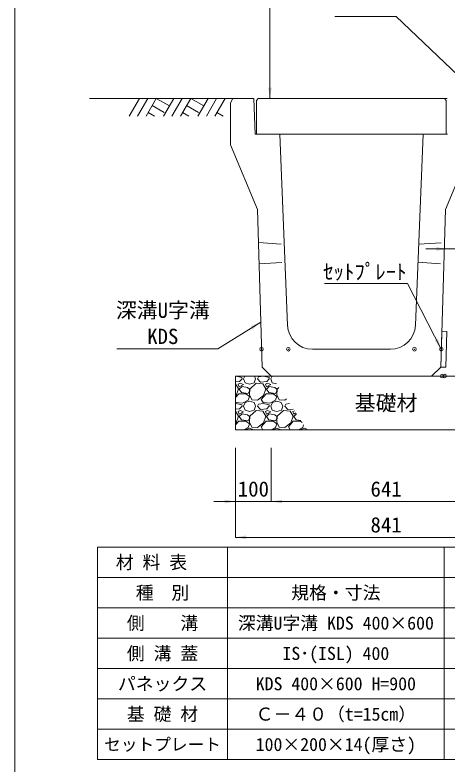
# Model space of a CAD drawing. Units: millimetres at full size. Extents: x 172874 to 217143, y 854931 to 903297.
# Drawn here: x 188474 to 189681, y 869946 to 872039 of the extents above; entities that cross this region are included whole.
import ezdxf
from ezdxf.enums import TextEntityAlignment as Align

# ---------------------------------------------------------------- set-up
doc = ezdxf.new("R2010")
doc.units = ezdxf.units.MM
doc.header["$LTSCALE"] = 20
doc.header["$PDMODE"] = 32
doc.header["$PDSIZE"] = 10
doc.linetypes.add('USER2', pattern=[4.7625, 3.175, -1.5875])
for name, color, linetype, lineweight in [('0_2', 7, 'Continuous', 20), ('Defpoints_3', 8, 'Continuous', 0), ('セットプレート', 3, 'Continuous', 13), ('図枠', 5, 'Continuous', 13), ('基礎材', 7, 'Continuous', 15), ('寸法・材料表', 7, 'Continuous', 13), ('寸法線', 7, 'Continuous', 13), ('引出線', 4, 'Continuous', 13), ('本体', 2, 'Continuous', 13), ('補助線', 8, 'Continuous', 13), ('ﾊｯﾁﾝｸﾞ', 7, 'Continuous', 5)]:
    doc.layers.add(name, color=color, linetype=linetype, lineweight=lineweight)
doc.styles.add('ＭＳ ゴシック', font='')
doc.styles.get('ＭＳ ゴシック').set_extended_font_data('MS Gothic')

# ---------------------------------------------------------------- blocks, each defined once
blk = doc.blocks.new('filled_arrow')
at = {"color": 0, "linetype": 'Continuous', "lineweight": -2}
blk.add_solid([(7.5, 1.25), (0, 0), (7.5, -1.25)], dxfattribs=at)

msp = doc.modelspace()

# ---------------------------------------------------------------- linework, layer by layer
at = {"layer": '0_2'}
msp.add_line((189082.21, 871806.42), (188682.21, 871806.42), dxfattribs=at)
at = {"layer": 'Defpoints_3'}
for p, q in [((188704.76, 870554.4), (190643.66, 870554.4)), ((188704.76, 870554.4), (188704.76, 870469.22)), ((189067.76, 870554.4), (189067.76, 870469.22)), ((189672.76, 870554.4), (189672.76, 870469.22))]:
    msp.add_line(p, q, dxfattribs=at)
at = {"layer": 'セットプレート'}
msp.add_lwpolyline([(189663.24, 871056.41), (189677.23, 871056), (189680.18, 871155.95), (189666.19, 871156.37)], close=True, dxfattribs=at)
at = {"layer": '図枠'}
msp.add_line((188474.21, 874031.02), (188474.21, 854931.02), dxfattribs=at)
at = {"layer": '基礎材'}
for p, q in [((189089.92, 871031.42), (189931.21, 871031.42)), ((189089.92, 871031.42), (189089.92, 870881.42)), ((189089.92, 870881.42), (189931.21, 870881.42))]:
    msp.add_line(p, q, dxfattribs=at)
at = {"layer": '寸法・材料表'}
for p, q in [((188704.76, 870469.22), (190643.66, 870469.22)), ((188704.76, 870469.22), (188704.76, 869961.02)), ((189067.76, 870469.22), (189067.76, 869961.02)), ((189672.76, 870469.22), (189672.76, 869961.02)), ((188704.76, 870384.52), (190643.66, 870384.52)), ((188704.76, 870299.82), (190643.66, 870299.82)), ((188704.76, 870215.12), (190643.66, 870215.12)), ((188704.76, 870130.42), (190643.66, 870130.42)), ((188704.76, 870045.72), (190643.66, 870045.72)), ((188704.76, 869961.02), (190643.66, 869961.02))]:
    msp.add_line(p, q, dxfattribs=at)
at = {"layer": '寸法線'}
for p, q in [((189186.21, 871806.42), (189186.21, 872706.42)), ((189681.21, 871806.42), (189186.21, 871806.42)), ((189811.21, 871386.42), (189621.21, 871386.42)), ((189089.92, 870831.42), (189089.92, 870681.42)), ((189089.92, 870831.42), (189089.92, 870581.42)), ((189189.92, 870831.42), (189189.92, 870681.42)), ((189189.92, 870831.42), (189189.92, 870681.42)), ((189029.92, 870681.42), (189249.92, 870681.42)), ((189189.92, 870681.42), (189831.21, 870681.42)), ((189931.21, 870581.42), (189089.92, 870581.42))]:
    msp.add_line(p, q, dxfattribs=at)
at = {"layer": '引出線'}
for points in [[(189731.21, 871851.42), (189538.75, 872034.87), (189367.01, 872034.87)], [(189664.71, 871106.39), (189570.02, 871289.87), (189338.66, 871289.87)], [(189160.48, 871182.24), (189040.27, 871107.95), (188758.74, 871107.95)]]:
    msp.add_lwpolyline(points, dxfattribs=at)
at = {"layer": '本体'}
for p, q in [((189082.21, 871806.42), (189076.21, 871794.42)), ((189082.21, 871806.42), (189141.21, 871806.42)), ((189141.21, 871806.42), (189145.21, 871706.42)), ((189076.21, 871794.42), (189076.21, 871676.42)), ((189145.21, 871706.42), (189213.71, 871706.42)), ((189213.71, 871706.42), (189235.02, 871173.62)), ((189613.71, 871706.42), (189592.4, 871173.62)), ((189613.71, 871706.42), (189682.21, 871706.42)), ((189076.21, 871676.42), (189151.21, 871496.42)), ((189751.21, 871676.42), (189676.21, 871496.42)), ((189151.21, 871496.42), (189164.19, 871056.41)), ((189676.21, 871496.42), (189663.24, 871056.41)), ((189304.97, 871106.42), (189522.46, 871106.42)), ((189164.19, 871056.41), (189189.92, 871031.42)), ((189637.5, 871031.42), (189663.24, 871056.41)), ((189189.92, 871031.42), (189637.5, 871031.42))]:
    msp.add_line(p, q, dxfattribs=at)
at = {"layer": '本体', "linetype": 'USER2'}
for p, q in [((189153.93, 871404.42), (189225.99, 871399.42)), ((189601.43, 871399.42), (189673.5, 871404.42)), ((189155.69, 871344.42), (189227.99, 871349.42)), ((189599.43, 871349.42), (189671.73, 871344.42))]:
    msp.add_line(p, q, dxfattribs=at)
at = {"layer": '本体', "lineweight": 20}
msp.add_lwpolyline([(189148.71, 871800.42), (189153.71, 871806.42), (189673.71, 871806.42), (189678.71, 871800.42), (189678.71, 871706.42), (189148.71, 871706.42)], close=True, dxfattribs=at)
at = {"layer": '本体'}
for centre, start, end in [((189304.97, 871176.42), 182.29061, 270), ((189522.46, 871176.42), 270, 357.70939)]:
    msp.add_arc(centre, 70, start, end, dxfattribs=at)
at = {"layer": '補助線'}
for p in [(189162.71, 871106.42), (189237.71, 871106.42), (189589.71, 871106.42), (189664.71, 871106.42), (189667.21, 871031.42), (189674.21, 871031.42), (189674.21, 871031.42)]:
    msp.add_point(p, dxfattribs=at)
at = {"layer": 'ﾊｯﾁﾝｸﾞ', "lineweight": 9}
for p, q in [((188821.65, 871806.42), (188793, 871756.8)), ((188845.27, 871806.42), (188816.63, 871756.8)), ((188868.9, 871806.42), (188840.25, 871756.8)), ((188868.9, 871806.42), (188905.47, 871785.31)), ((188917.65, 871806.42), (188889.01, 871756.8)), ((188941.28, 871806.42), (188912.62, 871756.8)), ((188964.9, 871806.42), (188936.25, 871756.8)), ((188964.9, 871806.42), (189001.46, 871785.31)), ((189013.65, 871806.42), (188985, 871756.8)), ((189037.27, 871806.42), (189008.63, 871756.8)), ((189060.9, 871806.42), (189032.25, 871756.8)), ((188857.48, 871786.64), (188890.89, 871767.35)), ((188953.47, 871786.64), (188986.89, 871767.35)), ((188846.05, 871766.85), (188863.47, 871756.8)), ((188942.05, 871766.85), (188959.47, 871756.8)), ((189038.05, 871766.85), (189055.46, 871756.8))]:
    msp.add_line(p, q, dxfattribs=at)
at = {"layer": 'ﾊｯﾁﾝｸﾞ'}
for p, q in [((189092.23, 871031.19), (189089.92, 871030.95)), ((189107.47, 871027.38), (189092.23, 871031.19)), ((189108.23, 871023.57), (189107.47, 871027.38)), ((189112.8, 871023.57), (189116.16, 871031.42)), ((189142.71, 871031.42), (189146.33, 871023.57)), ((189151.66, 871023.57), (189153.95, 871029.67)), ((189168.43, 871031.19), (189153.95, 871029.67)), ((189183.67, 871027.38), (189168.43, 871031.19)), ((189184.43, 871023.57), (189183.67, 871027.38)), ((189189, 871023.57), (189191.41, 871029.19)), ((189101.37, 871015.95), (189089.92, 871014.96)), ((189089.94, 871009.86), (189089.92, 871009.86)), ((189098.32, 870996.14), (189089.94, 871009.86)), ((189102.89, 871011.38), (189097.56, 871009.09)), ((189097.56, 871009.09), (189100.61, 871001.47)), ((189100.61, 871001.47), (189112.04, 871008.33)), ((189108.23, 871023.57), (189101.37, 871015.95)), ((189112.04, 871008.33), (189102.89, 871011.38)), ((189112.04, 871023.57), (189116.61, 871012.9)), ((189116.61, 871012.9), (189129.56, 871009.09)), ((189129.56, 871009.09), (189142.52, 871012.9)), ((189147.85, 871011.38), (189130.33, 870995.38)), ((189142.52, 871012.9), (189146.33, 871023.57)), ((189166.14, 871009.86), (189147.85, 871011.38)), ((189160.04, 871014.43), (189151.66, 871023.57)), ((189177.57, 871015.95), (189160.04, 871014.43)), ((189174.52, 870996.14), (189166.14, 871009.86)), ((189179.09, 871011.38), (189173.76, 871009.09)), ((189173.76, 871009.09), (189176.81, 871001.47)), ((189176.81, 871001.47), (189188.24, 871008.33)), ((189184.43, 871023.57), (189177.57, 871015.95)), ((189188.24, 871008.33), (189179.09, 871011.38)), ((189188.24, 871023.57), (189192.81, 871012.9)), ((189192.81, 871012.9), (189204.58, 871009.44)), ((189092.23, 870977.09), (189098.32, 870996.14)), ((189108.23, 871002.24), (189100.61, 870994.62)), ((189100.61, 870994.62), (189106.7, 870985.47)), ((189106.7, 870985.47), (189125.75, 870983.19)), ((189123.47, 870999.95), (189108.23, 871002.24)), ((189129.56, 870994.62), (189123.47, 870999.95)), ((189125.75, 870983.19), (189129.56, 870990.04)), ((189130.33, 870995.38), (189129.56, 870979.38)), ((189129.56, 870990.04), (189129.56, 870994.62)), ((189168.43, 870977.09), (189174.52, 870996.14)), ((189184.43, 871002.24), (189176.81, 870994.62)), ((189176.81, 870994.62), (189182.9, 870985.47)), ((189182.9, 870985.47), (189201.95, 870983.19)), ((189199.67, 870999.95), (189184.43, 871002.24)), ((189205.76, 870994.62), (189199.67, 870999.95)), ((189201.95, 870983.19), (189205.76, 870990.04)), ((189206.53, 870995.38), (189205.76, 870979.38)), ((189205.76, 870990.04), (189205.76, 870994.62)), ((189211.14, 870999.59), (189206.53, 870995.38)), ((189089.92, 870971.48), (189099.08, 870981.66)), ((189089.92, 870975.31), (189092.23, 870977.09)), ((189099.08, 870981.66), (189118.9, 870981.66)), ((189118.9, 870981.66), (189128.8, 870974.8)), ((189128.8, 870974.8), (189125.75, 870964.14)), ((189129.56, 870979.38), (189135.66, 870964.9)), ((189135.66, 870964.9), (189151.66, 870964.14)), ((189151.66, 870964.14), (189168.43, 870977.09)), ((189161.57, 870966.42), (189175.28, 870981.66)), ((189166.9, 870957.28), (189161.57, 870966.42)), ((189175.28, 870981.66), (189195.1, 870981.66)), ((189195.1, 870981.66), (189205, 870974.8)), ((189205, 870974.8), (189201.95, 870964.14)), ((189205.76, 870979.38), (189211.86, 870964.9)), ((189211.86, 870964.9), (189227.86, 870964.14)), ((189227.86, 870964.14), (189232.43, 870967.66)), ((189090.7, 870957.28), (189089.92, 870958.61)), ((189092.23, 870954.99), (189089.92, 870954.75)), ((189109.75, 870955.75), (189090.7, 870957.28)), ((189107.47, 870951.18), (189092.23, 870954.99)), ((189108.23, 870947.37), (189101.37, 870939.75)), ((189108.23, 870947.37), (189107.47, 870951.18)), ((189125.75, 870964.14), (189109.75, 870955.75)), ((189112.04, 870947.37), (189116.61, 870936.7)), ((189112.8, 870947.37), (189117.37, 870958.04)), ((189117.37, 870958.04), (189129.56, 870961.85)), ((189129.56, 870961.85), (189141.76, 870957.28)), ((189141.76, 870957.28), (189146.33, 870947.37)), ((189142.52, 870936.7), (189146.33, 870947.37)), ((189151.66, 870947.37), (189153.95, 870953.47)), ((189160.04, 870938.23), (189151.66, 870947.37)), ((189168.43, 870954.99), (189153.95, 870953.47)), ((189185.95, 870955.75), (189166.9, 870957.28)), ((189183.67, 870951.18), (189168.43, 870954.99)), ((189184.43, 870947.37), (189177.57, 870939.75)), ((189184.43, 870947.37), (189183.67, 870951.18)), ((189201.95, 870964.14), (189185.95, 870955.75)), ((189188.24, 870947.37), (189192.81, 870936.7)), ((189189, 870947.37), (189193.57, 870958.04)), ((189193.57, 870958.04), (189205.76, 870961.85)), ((189205.76, 870961.85), (189217.96, 870957.28)), ((189217.96, 870957.28), (189222.53, 870947.37)), ((189218.72, 870936.7), (189222.53, 870947.37)), ((189227.86, 870947.37), (189230.15, 870953.47)), ((189236.24, 870938.23), (189227.86, 870947.37)), ((189241.12, 870954.62), (189230.15, 870953.47)), ((189101.37, 870939.75), (189089.92, 870938.76)), ((189089.94, 870933.66), (189089.92, 870933.66)), ((189098.32, 870919.94), (189089.94, 870933.66)), ((189102.89, 870935.18), (189097.56, 870932.89)), ((189097.56, 870932.89), (189100.61, 870925.27)), ((189100.61, 870925.27), (189112.04, 870932.13)), ((189108.23, 870926.04), (189100.61, 870918.42)), ((189112.04, 870932.13), (189102.89, 870935.18)), ((189123.47, 870923.75), (189108.23, 870926.04)), ((189116.61, 870936.7), (189129.56, 870932.89)), ((189129.56, 870918.42), (189123.47, 870923.75)), ((189129.56, 870932.89), (189142.52, 870936.7)), ((189147.85, 870935.18), (189130.33, 870919.18)), ((189166.14, 870933.66), (189147.85, 870935.18)), ((189177.57, 870939.75), (189160.04, 870938.23)), ((189174.52, 870919.94), (189166.14, 870933.66)), ((189179.09, 870935.18), (189173.76, 870932.89)), ((189173.76, 870932.89), (189176.81, 870925.27)), ((189176.81, 870925.27), (189188.24, 870932.13)), ((189184.43, 870926.04), (189176.81, 870918.42)), ((189188.24, 870932.13), (189179.09, 870935.18)), ((189199.67, 870923.75), (189184.43, 870926.04)), ((189192.81, 870936.7), (189205.76, 870932.89)), ((189205.76, 870918.42), (189199.67, 870923.75)), ((189205.76, 870932.89), (189218.72, 870936.7)), ((189224.05, 870935.18), (189206.53, 870919.18)), ((189242.34, 870933.66), (189224.05, 870935.18)), ((189251.19, 870939.53), (189236.24, 870938.23)), ((189250.72, 870919.94), (189242.34, 870933.66)), ((189254.35, 870934.78), (189249.96, 870932.89)), ((189249.96, 870932.89), (189253.01, 870925.27)), ((189253.01, 870925.27), (189258.49, 870928.57)), ((189260.36, 870925.77), (189253.01, 870918.42)), ((189089.92, 870895.28), (189099.08, 870905.46)), ((189092.23, 870900.89), (189098.32, 870919.94)), ((189099.08, 870905.46), (189118.9, 870905.46)), ((189100.61, 870918.42), (189106.7, 870909.27)), ((189106.7, 870909.27), (189125.75, 870906.99)), ((189118.9, 870905.46), (189128.8, 870898.6)), ((189125.75, 870906.99), (189129.56, 870913.84)), ((189130.33, 870919.18), (189129.56, 870903.18)), ((189129.56, 870913.84), (189129.56, 870918.42)), ((189129.56, 870903.18), (189135.66, 870888.7)), ((189161.57, 870890.22), (189175.28, 870905.46)), ((189168.43, 870900.89), (189174.52, 870919.94)), ((189175.28, 870905.46), (189195.1, 870905.46)), ((189176.81, 870918.42), (189182.9, 870909.27)), ((189182.9, 870909.27), (189201.95, 870906.99)), ((189195.1, 870905.46), (189205, 870898.6)), ((189201.95, 870906.99), (189205.76, 870913.84)), ((189206.53, 870919.18), (189205.76, 870903.18)), ((189205.76, 870913.84), (189205.76, 870918.42)), ((189205.76, 870903.18), (189211.86, 870888.7)), ((189237.77, 870890.22), (189251.48, 870905.46)), ((189244.63, 870900.89), (189250.72, 870919.94)), ((189251.48, 870905.46), (189271.3, 870905.46)), ((189253.01, 870918.42), (189259.1, 870909.27)), ((189259.1, 870909.27), (189272.42, 870907.67)), ((189271.3, 870905.46), (189276.12, 870902.12)), ((189089.92, 870899.11), (189092.23, 870900.89)), ((189090.5, 870881.42), (189089.92, 870882.41)), ((189125.75, 870887.94), (189113.32, 870881.42)), ((189117.19, 870881.42), (189117.37, 870881.84)), ((189117.37, 870881.84), (189129.56, 870885.65)), ((189128.8, 870898.6), (189125.75, 870887.94)), ((189129.56, 870885.65), (189140.84, 870881.42)), ((189135.66, 870888.7), (189151.66, 870887.94)), ((189151.66, 870887.94), (189168.43, 870900.89)), ((189166.7, 870881.42), (189161.57, 870890.22)), ((189201.95, 870887.94), (189189.52, 870881.42)), ((189193.39, 870881.42), (189193.57, 870881.84)), ((189193.57, 870881.84), (189205.76, 870885.65)), ((189205, 870898.6), (189201.95, 870887.94)), ((189205.76, 870885.65), (189217.04, 870881.42)), ((189211.86, 870888.7), (189227.86, 870887.94)), ((189227.86, 870887.94), (189244.63, 870900.89)), ((189242.9, 870881.42), (189237.77, 870890.22)), ((189278.15, 870887.94), (189265.72, 870881.42)), ((189269.59, 870881.42), (189269.77, 870881.84)), ((189269.77, 870881.84), (189281.96, 870885.65)), ((189280.38, 870895.73), (189278.15, 870887.94)), ((189281.96, 870885.65), (189288.82, 870883.08))]:
    msp.add_line(p, q, dxfattribs=at)

# ---------------------------------------------------------------- block references
at = {"layer": '寸法線', "xscale": 4, "yscale": 4}
for p, rotation in [((189186.21, 871806.42), 90), ((189681.21, 871386.42), 180), ((189089.92, 870681.42), 180)]:
    msp.add_blockref('filled_arrow', p, dxfattribs=dict(at, rotation=rotation))
for p in [(189189.92, 870681.42), (189189.92, 870681.42), (189089.92, 870581.42)]:
    msp.add_blockref('filled_arrow', p, dxfattribs=at)
at = {"layer": '引出線', "xscale": 4, "yscale": 4}
for p, rotation in [((189160.48, 871182.24), 211.7), ((189664.71, 871106.39), 117.3)]:
    msp.add_blockref('filled_arrow', p, dxfattribs=dict(at, rotation=rotation))

# ---------------------------------------------------------------- texts
at = {"layer": '寸法・材料表', "style": 'ＭＳ ゴシック'}
msp.add_text('\u3000材 料 表', height=36.55, dxfattribs=at).set_placement((188705.92, 870511.81), align=Align.MIDDLE_LEFT)
for s, height, p in [('種\u3000別', 36.55, (188886.26, 870426.87)), ('規格・寸法', 36.55, (189370.26, 870426.87)), ('側\u3000\u3000溝', 36.55, (188886.26, 870342.17)), ('深溝U字溝 KDS 400×600', 36.55, (189370.26, 870342.17)), ('側 溝 蓋', 36.55, (188886.26, 870257.47)), ('IS･(ISL) 400', 36.55, (189370.26, 870257.47)), ('パネックス', 36.55, (188886.26, 870172.77)), ('KDS 400×600 H=900', 36.55, (189370.26, 870172.77)), ('基 礎 材', 36.55, (188886.26, 870088.07)), ('Ｃ－４０（t=15cm）', 36.55, (189370.26, 870088.07)), ('セットプレート', 34.18, (188886.26, 870003.37)), ('100×200×14(厚さ)', 36.55, (189370.26, 870003.37))]:
    msp.add_text(s, height=height, dxfattribs=at).set_placement(p, align=Align.MIDDLE_CENTER)
at = {"layer": '寸法線', "style": 'ＭＳ ゴシック'}
for s, p in [('基礎材', (189510.57, 870956.42)), ('100', (189139.92, 870716.42)), ('641', (189510.57, 870716.42)), ('841', (189510.57, 870616.42))]:
    msp.add_text(s, height=42.72, dxfattribs=at).set_placement(p, align=Align.MIDDLE_CENTER)
at = {"layer": '引出線', "style": 'ＭＳ ゴシック'}
msp.add_text('ｾｯﾄﾌﾟﾚｰﾄ', height=42.72, dxfattribs=at).set_placement((189567.77, 871343.87), align=Align.TOP_RIGHT)
for s, p in [('深溝U字溝', (188755.89, 871181.19)), ('KDS', (188843.3, 871108.07))]:
    msp.add_text(s, height=42.72, dxfattribs=at).set_placement(p, align=Align.BOTTOM_LEFT)

doc.saveas('drawing.dxf')
